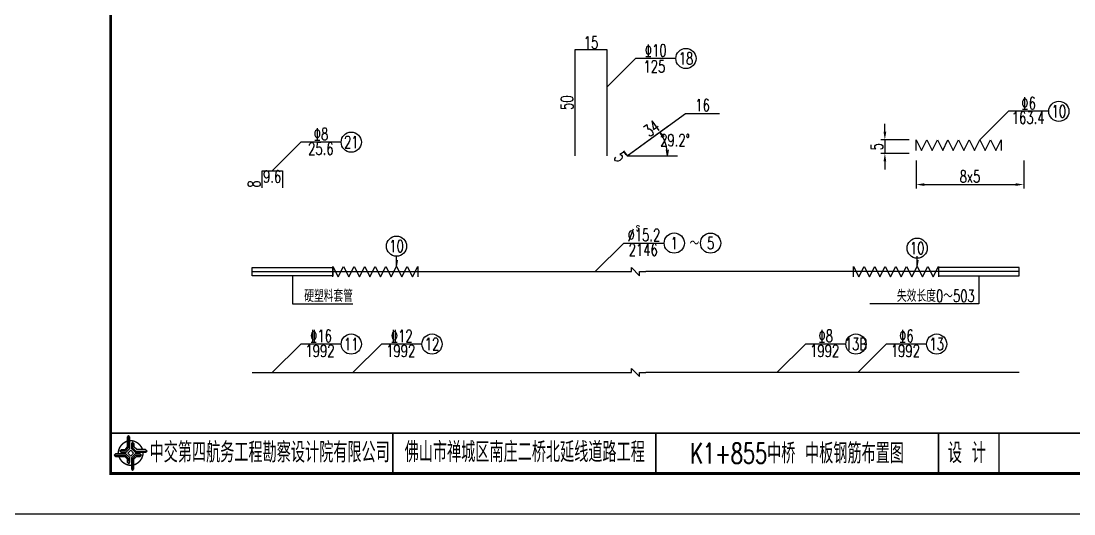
# Model space of a CAD drawing. Header units: millimetres. Extents: x -51 to 12129, y -1309 to -715.
# Drawn here: x 5837.5 to 6098.3, y -1308.7 to -1186.6 of the extents above; entities that cross this region are included whole.
import ezdxf
from ezdxf.enums import TextEntityAlignment as Align

# ---------------------------------------------------------------- set-up
doc = ezdxf.new("R2010")
doc.units = ezdxf.units.MM
doc.header["$LTSCALE"] = 0.25
for name, color, linetype in [('图框', 7, 'Continuous'), ('标注', 4, 'Continuous'), ('钢筋', 6, 'Continuous')]:
    doc.layers.add(name, color=color, linetype=linetype)
doc.styles.get("Standard").update_dxf_attribs({"font": 'simplex1.shx', "width": 0.7, "bigfont": 'hztxt.shx'})
doc.dimstyles.new('比例1：25', dxfattribs={"dimtxt": 3, "dimasz": 2, "dimexe": 1, "dimexo": 1, "dimgap": 1, "dimtad": 1, "dimdec": 1, "dimlfac": 2.5, "dimzin": 9, "dimdsep": 46, "dimtxsty": 'Standard', "dimcen": -0.09, "dimclrd": 4, "dimclre": 4, "dimclrt": 7, "dimaunit": 1, "dimadec": 0, "dimazin": 0, "dimtfac": 0.0005, "dimtdec": 1, "dimtix": 1, "dimtmove": 2, "dimatfit": 3, "dimfxl": 0, "dimtolj": 1, "dimtzin": 13, "dimarcsym": 0})
doc.dimstyles.new('比例：1：15', dxfattribs={"dimscale": 0, "dimtxt": 3, "dimasz": 2, "dimexe": 1, "dimexo": 1, "dimgap": 0.5, "dimtad": 1, "dimdec": 1, "dimlfac": 1.5, "dimzin": 9, "dimdsep": 46, "dimtxsty": 'Standard', "dimcen": 0.5, "dimclrd": 256, "dimclre": 256, "dimclrt": 256, "dimadec": 1, "dimazin": 2, "dimtfac": 1, "dimtdec": 1, "dimtix": 1, "dimtmove": 2, "dimatfit": 3, "dimfxl": 0, "dimtolj": 1, "dimtzin": 0, "dimlwd": -1, "dimlwe": -1, "dimarcsym": 0})

# ---------------------------------------------------------------- blocks, each defined once
blk = doc.blocks.new('tb')
at = {"lineweight": -3}
h = blk.add_hatch(color=256, dxfattribs=at)
h.paths.add_polyline_path([(-1.23, -0.13), (-3.78, -0.14), (-4.14, -0.41), (-1.4, -0.44), (-0.56, -1.24), (-0.54, -2.62), (-0.27, -2.2), (-0.26, -1.06)])
h.paths.add_polyline_path([(0.13, -1.08), (0.14, -3.86), (0.41, -4.26), (0.44, -1.24), (1.25, -0.43), (2.66, -0.43), (2.26, -0.16), (1.07, -0.15)])
h.paths.add_polyline_path([(1.08, 0.3), (3.62, 0.3), (4.02, 0.56), (1.25, 0.57), (0.43, 1.39), (0.43, 2.8), (0.16, 2.41), (0.15, 1.24)])
h.paths.add_polyline_path([(-0.28, 1.21), (-0.28, 3.99), (-0.56, 4.39), (-0.57, 1.41), (-1.38, 0.6), (-2.74, 0.56), (-2.33, 0.3), (-1.2, 0.29)])
for p, q in [((-0.56, 4.39), (-0.57, 1.41)), ((0.43, 2.8), (0.43, 1.39)), ((-1.38, 0.6), (-2.74, 0.56)), ((-0.57, 1.41), (-1.38, 0.6)), ((0.43, 1.39), (1.25, 0.57)), ((1.25, 0.57), (4.02, 0.56)), ((-4.14, -0.41), (-1.4, -0.44)), ((-1.4, -0.44), (-0.56, -1.24)), ((-0.56, -1.24), (-0.54, -2.62)), ((0.41, -4.26), (0.44, -1.24)), ((0.44, -1.24), (1.25, -0.43)), ((1.25, -0.43), (2.66, -0.43))]:
    blk.add_line(p, q, dxfattribs=at)
at = {"lineweight": -3, "const_width": 0.35, "flags": 128}
for points in [[(-0.9, 3.02, 0.324167), (-3.16, -0.14)], [(2.88, 0.92, 0.324403), (-0.24, 3.15)], [(0.75, -2.86, 0.325418), (3.02, 0.26)], [(-2.98, -0.76, 0.322976), (0.14, -2.98)]]:
    blk.add_lwpolyline(points, format="xyb", dxfattribs=at)
at = {"lineweight": -3, "flags": 128}
for points in [[(-0.9, 3.99), (-0.9, 1.58), (-1.53, 0.91), (-2.34, 0.91), (-2.74, 0.56), (-2.33, 0.3), (-1.2, 0.29), (-0.28, 1.21), (-0.28, 3.99), (-0.56, 4.39)], [(3.62, 0.92), (1.43, 0.92), (0.77, 1.54), (0.77, 2.38), (0.43, 2.8), (0.16, 2.41), (0.15, 1.24), (1.08, 0.3), (3.62, 0.3), (4.02, 0.56)], [(-0.04, 0.77), (0.68, 0.04), (-0.04, -0.69), (-0.77, 0.05)], [(-3.73, -0.76), (-1.54, -0.76), (-0.89, -1.39), (-0.89, -2.21), (-0.54, -2.62), (-0.27, -2.2), (-0.26, -1.06), (-1.23, -0.13), (-3.78, -0.14), (-4.14, -0.41)], [(0.75, -3.85), (0.75, -1.43), (1.4, -0.78), (2.26, -0.78), (2.66, -0.43), (2.26, -0.16), (1.07, -0.15), (0.13, -1.08), (0.14, -3.86), (0.41, -4.26)]]:
    blk.add_lwpolyline(points, close=True, dxfattribs=at)
blk = doc.blocks.new('*D1473')
at = {"layer": 'Defpoints', "color": 0}
for p in [(6059.23, -1216.02), (6051.49, -1219.36), (6059.23, -1219.36)]:
    blk.add_point(p, dxfattribs=at)
at = {"layer": '标注'}
for p, q in [((6051.49, -1214.02), (6051.49, -1212.02)), ((6057.49, -1216.02), (6050.49, -1216.02)), ((6051.49, -1216.02), (6051.49, -1219.36)), ((6057.49, -1219.36), (6050.49, -1219.36)), ((6051.49, -1221.36), (6051.49, -1223.36))]:
    blk.add_line(p, q, dxfattribs=at)
for points in [[(6051.16, -1214.02), (6051.83, -1214.02), (6051.49, -1216.02)], [(6051.16, -1221.36), (6051.83, -1221.36), (6051.49, -1219.36)]]:
    blk.add_solid(points, dxfattribs=at)
at = {"layer": '标注', "insert": (6049.49, -1217.69), "char_height": 3, "attachment_point": 5, "rotation": 90}
blk.add_mtext('\\A1;5', dxfattribs=at)
blk = doc.blocks.new('*D1474')
at = {"layer": 'Defpoints', "color": 0}
for p in [(6059.23, -1219.36), (6085.89, -1219.36), (6085.89, -1227.09)]:
    blk.add_point(p, dxfattribs=at)
at = {"layer": '标注'}
for p, q in [((6059.23, -1221.09), (6059.23, -1228.09)), ((6085.89, -1221.09), (6085.89, -1228.09)), ((6061.23, -1227.09), (6083.89, -1227.09))]:
    blk.add_line(p, q, dxfattribs=at)
for points in [[(6061.23, -1226.76), (6061.23, -1227.42), (6059.23, -1227.09)], [(6083.89, -1226.76), (6083.89, -1227.42), (6085.89, -1227.09)]]:
    blk.add_solid(points, dxfattribs=at)
at = {"layer": '标注', "insert": (6072.56, -1225.09), "char_height": 3, "attachment_point": 5}
blk.add_mtext('\\A1;8x5', dxfattribs=at)
blk = doc.blocks.new('*D1770')
at = {"layer": 'Defpoints', "color": 0}
for p in [(6802.01, -1239.17), (1359.98, -1242.17), (6754.34, -1242.17)]:
    blk.add_point(p, dxfattribs=at)
at = {"layer": '标注', "color": 4, "lineweight": -2}
for p, q in [((6754.34, -1237.17), (6754.34, -1235.17)), ((6760.34, -1239.17), (6753.34, -1239.17)), ((6754.34, -1239.17), (6754.34, -1242.17)), ((6748.34, -1242.17), (6755.34, -1242.17)), ((6754.34, -1244.17), (6754.34, -1246.17))]:
    blk.add_line(p, q, dxfattribs=at)
at = {"layer": '标注', "color": 4}
for points in [[(6754.01, -1237.17), (6754.67, -1237.17), (6754.34, -1239.17)], [(6754.01, -1244.17), (6754.67, -1244.17), (6754.34, -1242.17)]]:
    blk.add_solid(points, dxfattribs=at)
at = {"layer": '标注', "color": 7, "insert": (6751.84, -1240.67), "char_height": 3, "attachment_point": 5, "rotation": 90}
blk.add_mtext('\\A1;7.5', dxfattribs=at)
blk = doc.blocks.new('123')
at = {"layer": '图框', "color": 2}
blk.add_lwpolyline([(369.33, -1011.65), (369.33, -714.65), (-50.67, -714.65), (-50.67, -1011.65)], close=True, dxfattribs=at)

msp = doc.modelspace()

# ---------------------------------------------------------------- linework, layer by layer
for p, q in [((5982.64885, -1202.94543), (5989.71994, -1195.87439)), ((5999.71994, -1195.87439), (5989.71994, -1195.87439)), ((6075.01726, -1216.02313), (6082.08833, -1208.95208)), ((6092.08835, -1208.95208), (6082.08833, -1208.95208)), ((5987.64886, -1219.97051), (5997.76157, -1212.62319)), ((5995.73903, -1214.09265), (5996.45015, -1215.43011)), ((5995.73903, -1214.09265), (5996.79124, -1215.18228)), ((5899.75412, -1223.65472), (5906.8252, -1216.58367)), ((5916.82519, -1216.58367), (5906.8252, -1216.58367)), ((5987.64886, -1219.97051), (6000.14885, -1219.97051)), ((5997.64885, -1219.97051), (5997.43803, -1218.47051)), ((5997.64885, -1219.97051), (5997.85966, -1218.47051)), ((5979.75412, -1248.65472), (5986.82519, -1241.58367)), ((5986.82519, -1241.58367), (5996.82521, -1241.58367)), ((6006.32414, -1241.58471), (6006.32414, -1241.58471)), ((6006.32414, -1241.58471), (6006.32414, -1241.58471)), ((5930.54358, -1247.33892), (5930.54358, -1244.83892)), ((5930.54358, -1247.33892), (5930.75439, -1245.83892)), ((6059.49094, -1247.33892), (6059.49094, -1244.83892)), ((6059.49094, -1247.33892), (6059.70175, -1245.83892)), ((5987.25412, -1248.65472), (5988.75412, -1248.65472)), ((5988.75412, -1248.65472), (5988.75412, -1247.65472)), ((5988.75412, -1247.65472), (5990.75412, -1249.65472)), ((5990.75412, -1249.65472), (5990.75412, -1248.65472)), ((5990.75412, -1248.65472), (5992.25413, -1248.65472)), ((5899.75412, -1273.65472), (5906.82519, -1266.58364)), ((5916.82519, -1266.58364), (5906.82519, -1266.58364)), ((5919.75412, -1273.65472), (5926.82519, -1266.58364)), ((5936.82519, -1266.58364), (5926.82519, -1266.58364)), ((6024.75412, -1273.65472), (6031.82519, -1266.58364)), ((6041.82519, -1266.58364), (6031.82519, -1266.58364)), ((6044.75412, -1273.65472), (6051.82519, -1266.58364)), ((6061.82519, -1266.58364), (6051.82519, -1266.58364)), ((5987.25412, -1273.65472), (5988.75412, -1273.65472)), ((5988.75412, -1273.65472), (5988.75412, -1272.65472)), ((5988.75412, -1272.65472), (5990.75412, -1274.65472)), ((5990.75412, -1274.65472), (5990.75412, -1273.65472)), ((5990.75412, -1273.65472), (5992.25412, -1273.65472))]:
    msp.add_line(p, q)
for points, const_width in [([(6239.75412, -1021.65472), (5859.75412, -1021.65472), (5859.75412, -1298.65472), (6239.75412, -1298.65472), (6239.75412, -1021.65472)], 0.7), ([(5859.75412, -1288.65472), (6239.75412, -1288.65472)], 0.4)]:
    msp.add_lwpolyline(points, dxfattribs=dict(const_width=const_width))
for points in [[(5894.75412, -1247.65472), (5914.75412, -1247.65472), (5914.75412, -1249.65472), (5894.75412, -1249.65472), (5894.75412, -1247.65472)], [(6084.75412, -1247.65472), (6064.75412, -1247.65472), (6064.75412, -1249.65472), (6084.75412, -1249.65472), (6084.75412, -1247.65472)], [(5904.75412, -1249.65472), (5904.75412, -1256.65472), (5919.75412, -1256.65472)], [(6074.75412, -1249.65472), (6074.75412, -1256.65472), (6047.75412, -1256.65472)]]:
    msp.add_lwpolyline(points)
for centre in [(6002.21994, -1195.87439), (6094.58835, -1208.95208), (5919.32519, -1216.58364), (5930.54358, -1242.33892), (5999.32521, -1241.58367), (6008.32414, -1241.58471), (6059.49094, -1242.83892), (5919.32519, -1266.58364), (5939.32519, -1266.58364), (6044.32518, -1266.58364), (6064.32519, -1266.58364)]:
    msp.add_circle(centre, 2.5)
msp.add_arc((5987.64886, -1219.97051), 10, 0, 35.9999709)
at = {"layer": '图框', "const_width": 0.4}
for points in [[(5929.64754, -1288.65472), (5929.64754, -1298.65472)], [(5994.75412, -1298.65472), (5994.75412, -1288.65472)], [(6064.75412, -1298.65472), (6064.75412, -1288.65472)], [(6079.75412, -1298.65472), (6079.75412, -1288.65472)]]:
    msp.add_lwpolyline(points, dxfattribs=at)
at = {"layer": '钢筋'}
for p, q in [((5974.75412, -1219.97051), (5974.75412, -1193.65472)), ((5974.75412, -1193.65472), (5982.64885, -1193.65472)), ((5982.64885, -1193.65472), (5982.64886, -1219.97051)), ((6002.12599, -1209.45223), (6010.54704, -1209.45223))]:
    msp.add_line(p, q, dxfattribs=at)
for points in [[(5986.76717, -1218.75698), (5987.64886, -1219.97051), (6002.12599, -1209.45223)], [(6059.2278, -1218.65472), (6059.2278, -1216.02313), (6060.54358, -1218.65472), (6061.85937, -1216.02313), (6063.17517, -1218.65472), (6064.49095, -1216.02313), (6065.80675, -1218.65472), (6067.12253, -1216.02313), (6068.43832, -1218.65472), (6069.75412, -1216.02313), (6071.06988, -1218.65472), (6072.38568, -1216.02313), (6073.70148, -1218.65472), (6075.01726, -1216.02313), (6076.33305, -1218.65472), (6077.64883, -1216.02313), (6078.96464, -1218.65472), (6080.28039, -1216.02313), (6080.28041, -1218.65472)], [(5897.2278, -1227.86523), (5897.22781, -1223.65472), (5902.28043, -1223.65472), (5902.28042, -1227.86523)], [(5894.75412, -1248.65472), (5987.25412, -1248.65472)], [(5914.75412, -1249.97051), (5914.75412, -1247.33892), (5916.06991, -1249.97051), (5917.3857, -1247.33892), (5918.70148, -1249.97051), (5920.01727, -1247.33892), (5921.33306, -1249.97051), (5922.64886, -1247.33892), (5923.96464, -1249.97051), (5925.28042, -1247.33892), (5926.59621, -1249.97051), (5927.912, -1247.33892), (5929.22779, -1249.97051), (5930.54358, -1247.33892), (5931.85937, -1249.97051), (5933.17515, -1247.33892), (5934.49094, -1249.97051), (5935.80673, -1247.33892), (5935.80673, -1249.97051)], [(6084.75412, -1248.65472), (5992.25413, -1248.65472)], [(6043.70148, -1249.97051), (6043.70148, -1247.33892), (6045.01727, -1249.97051), (6046.33305, -1247.33892), (6047.64885, -1249.97051), (6048.96463, -1247.33892), (6050.28044, -1249.97051), (6051.59621, -1247.33892), (6052.912, -1249.97051), (6054.22778, -1247.33892), (6055.54358, -1249.97051), (6056.85936, -1247.33892), (6058.17515, -1249.97051), (6059.49094, -1247.33892), (6060.80673, -1249.97051), (6062.12251, -1247.33892), (6063.43831, -1249.97051), (6064.75409, -1247.33892), (6064.75409, -1249.97051)], [(5894.75412, -1273.65472), (5987.25412, -1273.65472)], [(6084.75412, -1273.65472), (5992.25412, -1273.65472)]]:
    msp.add_lwpolyline(points, dxfattribs=at)

# ---------------------------------------------------------------- block references
at = {"lineweight": -3}
msp.add_blockref('tb', (5864.74985, -1293.64938), dxfattribs=at)
at = {"layer": '标注'}
msp.add_blockref('123', (5880, -297), dxfattribs=at)

# ---------------------------------------------------------------- texts
at = {"width": 0.7}
for s, p in [('15', (5978.70146, -1193.44615)), ('%%13110', (5994.71994, -1195.37439)), ('125', (5994.40042, -1199.34489)), ('16', (6006.3365, -1208.95223)), ('%%1316', (6087.08835, -1208.45208)), ('163.4', (6086.98432, -1212.03154)), ('%%1318', (5911.82519, -1216.08367)), ('25.6', (5911.80023, -1219.70708)), ('9.6', (5899.71952, -1226.61155)), ('2146', (5991.64627, -1244.71392)), ('%%13216', (5911.82519, -1266.08364)), ('%%13212', (5931.82519, -1266.08364)), ('%%1318', (6036.82519, -1266.08364)), ('%%1316', (6056.82519, -1266.08364)), ('1992', (5911.57013, -1269.7756)), ('1992', (5931.57013, -1269.7756)), ('1992', (6036.57013, -1269.7756)), ('1992', (6056.57013, -1269.7756))]:
    msp.add_text(s, height=3, dxfattribs=at).set_placement(p, align=Align.CENTER)
for s, p in [('18', (6002.21994, -1195.87439)), ('10', (6094.58835, -1208.95208)), ('21', (5919.32519, -1216.58364)), ('29.2%%D', (5999.53706, -1216.10778)), ('%%C15.2', (5991.82413, -1239.58471)), ('10', (5930.54358, -1242.33892)), ('1', (5999.32521, -1241.58367)), ('～', (6004.32414, -1241.58471)), ('5', (6008.32414, -1241.58471)), ('10', (6059.49094, -1242.83892)), ('11', (5919.32519, -1266.58364)), ('12', (5939.32519, -1266.58364)), ('13B', (6044.32518, -1266.58364)), ('13', (6064.32519, -1266.58364))]:
    msp.add_text(s, height=3, dxfattribs=at).set_placement(p, align=Align.MIDDLE)
for s, rotation, p in [('50', 89.9999274, (5974.25412, -1206.81262)), ('34', 35.9999709, (5994.58742, -1214.41137))]:
    msp.add_text(s, height=3, rotation=rotation, dxfattribs=at).set_placement(p, align=Align.CENTER)
msp.add_text('5', height=3, rotation=-53.9999564, dxfattribs=at).set_placement((5985.27265, -1221.8513), align=Align.RIGHT)
msp.add_text('8', height=3, rotation=89.9999274, dxfattribs=at).set_placement((5896.7278, -1227.86523))
msp.add_text('s', height=2, dxfattribs=at).set_placement((5989.82413, -1238.58471))
for s, p in [('硬塑料套管', (5919.75412, -1256.15472)), ('失效长度0～503', (6073.75412, -1256.15472))]:
    msp.add_text(s, height=3, dxfattribs=at).set_placement(p, align=Align.RIGHT)
at = {"layer": '图框', "width": 0.7}
for s, p in [('中交第四航务工程勘察设计院有限公司', (5899.11923, -1293.40628)), ('佛山市禅城区南庄二桥北延线道路工程', (5962.29837, -1293.34002)), ('K1+855中桥 中板钢筋布置图', (6029.75412, -1293.65472)), ('设 计', (6071.79879, -1293.56013))]:
    msp.add_text(s, height=5, dxfattribs=at).set_placement(p, align=Align.MIDDLE_CENTER)

# ---------------------------------------------------------------- dimensions: what is measured, and where the dimension line sits
at = {"layer": '标注'}
dim = msp.add_linear_dim(base=(6051.49446, -1219.35646), p1=(6059.2278, -1216.02313), p2=(6059.2278, -1219.35646), angle=90, dimstyle='比例：1：15', override={"dimscale": 1}, dxfattribs=at)
dim.commit()
dim.dimension.update_dxf_attribs({"geometry": '*D1473', "text_midpoint": (6049.49446, -1217.68979)})
dim = msp.add_linear_dim(base=(6085.89445, -1227.08979), p1=(6059.2278, -1219.35646), p2=(6085.89445, -1219.35646), text='8x5', dimstyle='比例：1：15', override={"dimscale": 1}, dxfattribs=at)
dim.commit()
dim.dimension.update_dxf_attribs({"geometry": '*D1474', "text_midpoint": (6072.56112, -1225.08979)})
dim = msp.add_linear_dim(base=(6754.34071, -1242.16763), p1=(6802.01318, -1239.16763), p2=(1359.9844, -1242.16763), angle=90, dimstyle='比例1：25', dxfattribs=at)
dim.commit()
dim.dimension.update_dxf_attribs({"geometry": '*D1770', "text_midpoint": (6751.84071, -1240.66763)})

doc.saveas('drawing.dxf')
